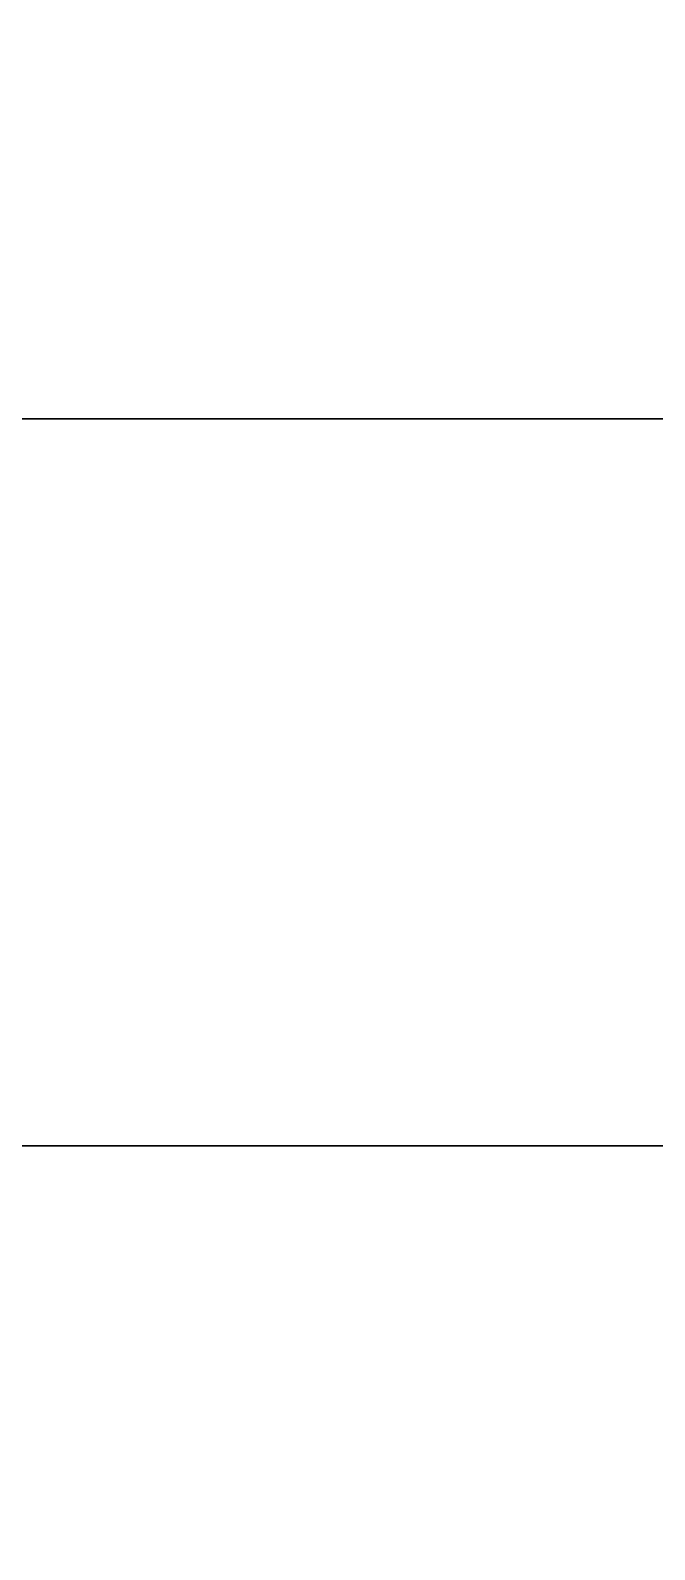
# Model space of a CAD drawing. Header units: millimetres. Extents: x -92759 to 184353, y -15225 to 86714.
# Drawn here: x -72512.4 to -72453.9, y 39661.8 to 39804.1 of the extents above; entities that cross this region are included whole.
import ezdxf

# ---------------------------------------------------------------- set-up
doc = ezdxf.new("R2010")
doc.units = ezdxf.units.MM
doc.layers.add('M-ACMV-EAF', color=86, linetype='Continuous')
doc.layers.add('M-ACMV_FCU', color=5, linetype='Continuous')

# ---------------------------------------------------------------- blocks, each defined once
blk = doc.blocks.new('A$Cd3efbef9')
at = {"layer": 'M-ACMV-EAF'}
for points in [[(120, 214.029156, -164.500226), (-120, 214.029156, -164.500226), (-120, 272.970843, -130.470227), (120, 272.970843, -130.470227)], [(120, 272.970843, 55.470227), (-120, 272.970843, 55.470227), (-120, 214.029156, 89.500226), (120, 214.029156, 89.500226)], [(120, 214.029998, 89.5), (-120, 214.029998, 89.5), (-120, 145.970001, 89.5), (120, 145.970001, 89.5)], [(120, 145.970001, -164.5), (-120, 145.970001, -164.5), (-120, 214.029998, -164.5), (120, 214.029998, -164.5)], [(120, 214.029998, 89.5), (-120, 214.029998, 89.5), (-120, 145.970001, 89.5), (120, 145.970001, 89.5)], [(120, 145.970843, 89.500226), (-120, 145.970843, 89.500226), (-120, 87.029156, 55.470227), (120, 87.029156, 55.470227)], [(120, 87.029156, -130.470227), (-120, 87.029156, -130.470227), (-120, 145.970843, -164.500226), (120, 145.970843, -164.500226)]]:
    blk.add_3dface(points, dxfattribs=at)
blk = doc.blocks.new('ACMV_B8L1_R9')
at = {"layer": 'M-ACMV-EAF'}
blk.add_blockref('A$Cd3efbef9', (217349.13, -70400.94, -87.5), dxfattribs=at)

msp = doc.modelspace()

# ---------------------------------------------------------------- block references
at = {"layer": 'M-ACMV_FCU', "color": 5}
msp.add_blockref('ACMV_B8L1_R9', (-289803.02, 109954.6), dxfattribs=at)

doc.saveas('drawing.dxf')
